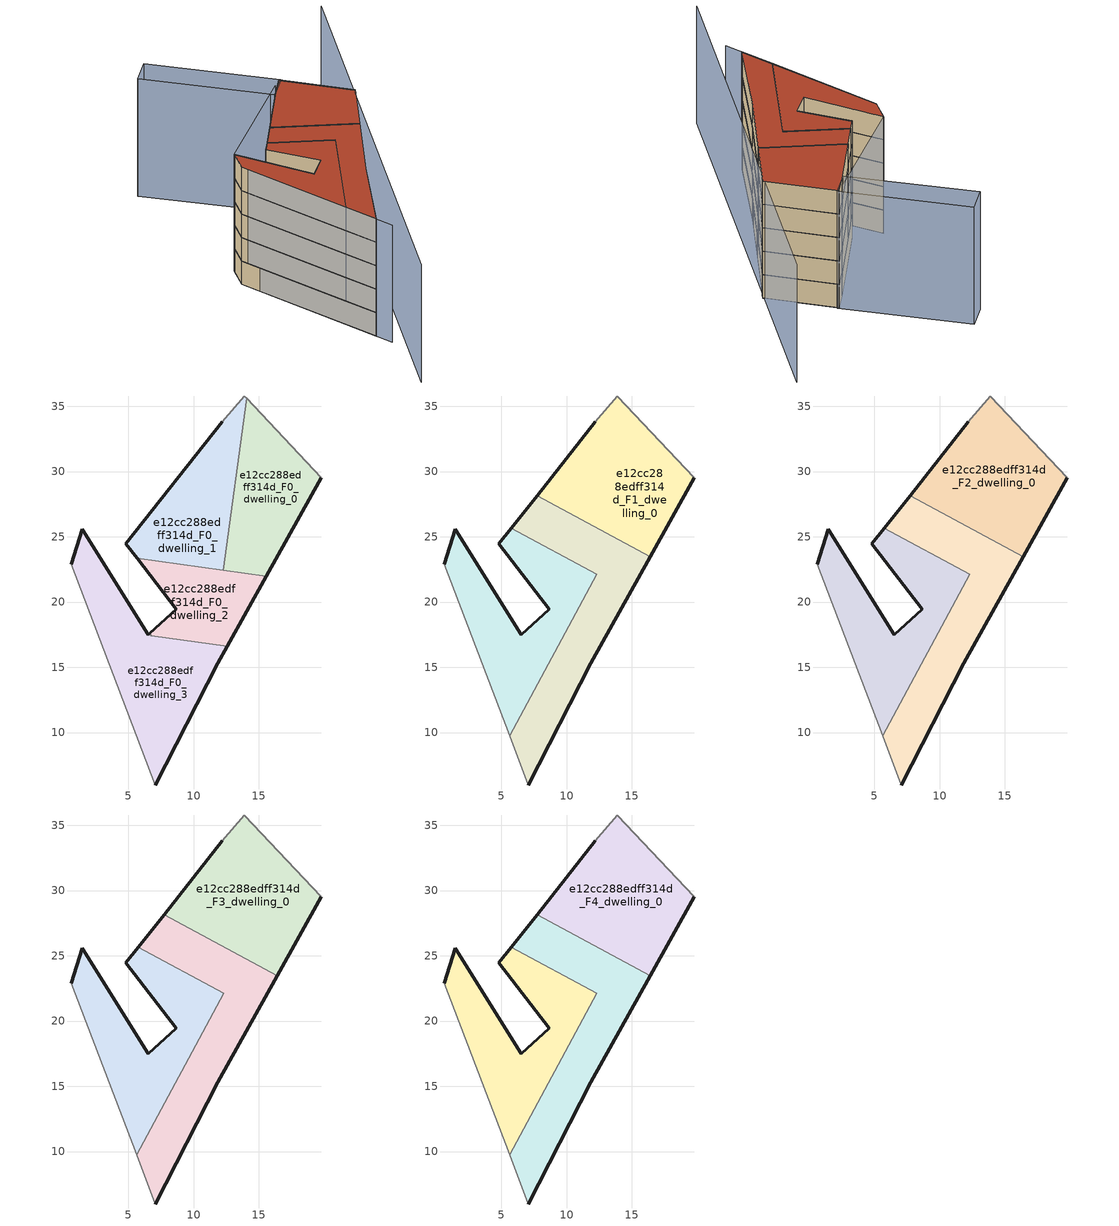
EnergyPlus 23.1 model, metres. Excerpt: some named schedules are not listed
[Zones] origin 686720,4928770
e12cc288edff314d_F0_dwelling_0
 floor ground (EU_floor_Construction): 15.56,21.99 19.77,29.52 14.06,35.6 12.26,22.44 z0
 wall outside (EU_wall_Construction): 19.77,29.52 15.56,21.99 z0:3
 wall adiabatic (EU_wall_Construction): 14.06,35.6 19.77,29.52 z0:3
 wall to e12cc288edff314d_F0_dwelling_2 (EU_wall_Construction): 15.56,21.99 12.26,22.44 z0:3
 wall to e12cc288edff314d_F0_dwelling_1 (EU_wall_Construction): 12.26,22.44 14.06,35.6 z0:3
e12cc288edff314d_F0_dwelling_1
 floor ground (EU_floor_Construction): 12.26,22.44 14.06,35.6 13.89,35.79 12.21,33.82 4.82,24.45 5.68,23.34 z0
 wall outside (EU_wall_Construction): 5.68,23.34 4.82,24.45 12.21,33.82 z0:3
 wall adiabatic (EU_wall_Construction): 12.21,33.82 13.89,35.79 14.06,35.6 z0:3
 wall to e12cc288edff314d_F0_dwelling_2 (EU_wall_Construction): 12.26,22.44 5.68,23.34 z0:3
e12cc288edff314d_F0_dwelling_2
 floor ground (EU_floor_Construction): 12.57,16.63 15.56,21.99 5.68,23.34 8.67,19.44 6.65,17.61 6.78,17.42 z0
 wall outside (EU_wall_Construction): 15.56,21.99 12.57,16.63 / 6.65,17.61 8.67,19.44 5.68,23.34 z0:3
 wall to e12cc288edff314d_F0_dwelling_3 (EU_wall_Construction): 12.57,16.63 6.78,17.42 6.65,17.61 z0:3
e12cc288edff314d_F0_dwelling_3
 floor ground (EU_floor_Construction): 7.06,5.98 11.84,15.32 12.57,16.63 6.78,17.42 6.65,17.61 6.54,17.51 1.46,25.57 0.64,22.9 z0
 wall outside (EU_wall_Construction): 0.64,22.9 1.46,25.57 6.54,17.51 6.65,17.61 / 12.57,16.63 11.84,15.32 7.06,5.98 z0:3
 wall adiabatic (EU_wall_Construction): 7.06,5.98 0.64,22.9 z0:3
e12cc288edff314d_F1_dwelling_0
 floor to e12cc288edff314d_F0_dwelling_0 (EU_floor_Construction): 16.39,23.47 19.77,29.52 14.06,35.6 12.68,25.48 z3
 floor to e12cc288edff314d_F0_dwelling_1 (EU_floor_Construction): 12.68,25.48 14.06,35.6 13.88,35.79 12.21,33.82 7.74,28.15 z3
 wall outside (EU_wall_Construction): 19.77,29.52 16.39,23.47 / 7.74,28.15 12.21,33.82 z3:6
 wall adiabatic (EU_wall_Construction): 12.21,33.82 13.89,35.79 19.77,29.52 z3:6
 wall to e12cc288edff314d_F1_dwelling_2 (EU_wall_Construction): 16.39,23.47 7.74,28.15 z3:6
e12cc288edff314d_F1_dwelling_1
 floor to e12cc288edff314d_F0_dwelling_1 (EU_floor_Construction): 11.54,22.54 5.77,25.65 4.82,24.45 5.68,23.34 z3
 floor to e12cc288edff314d_F0_dwelling_2 (EU_floor_Construction): 9.56,17.04 12.3,22.12 11.54,22.54 5.68,23.34 8.67,19.44 6.65,17.61 6.78,17.42 z3
 floor to e12cc288edff314d_F0_dwelling_3 (EU_floor_Construction): 5.63,9.76 9.56,17.04 6.78,17.42 6.65,17.61 6.54,17.51 1.46,25.57 0.64,22.9 z3
 wall outside (EU_wall_Construction): 0.64,22.9 1.46,25.57 6.54,17.51 8.67,19.44 4.82,24.45 5.77,25.65 z3:6
 wall adiabatic (EU_wall_Construction): 5.63,9.76 0.64,22.9 z3:6
 wall to e12cc288edff314d_F1_dwelling_2 (EU_wall_Construction): 5.77,25.65 12.3,22.12 / 12.31,22.12 5.63,9.76 z3:6
e12cc288edff314d_F1_dwelling_2
 floor to e12cc288edff314d_F0_dwelling_0 (EU_floor_Construction): 15.56,21.99 16.39,23.47 12.68,25.48 12.26,22.44 z3
 floor to e12cc288edff314d_F0_dwelling_1 (EU_floor_Construction): 12.26,22.44 12.68,25.48 7.74,28.15 5.77,25.65 11.54,22.54 z3
 floor to e12cc288edff314d_F0_dwelling_2 (EU_floor_Construction): 12.57,16.63 15.56,21.99 12.26,22.44 12.31,22.12 9.56,17.04 z3; 12.31,22.12 12.26,22.44 11.54,22.54 z3
 floor to e12cc288edff314d_F0_dwelling_3 (EU_floor_Construction): 7.06,5.98 11.84,15.32 12.57,16.63 9.56,17.04 5.63,9.76 z3
 wall outside (EU_wall_Construction): 5.77,25.65 7.74,28.15 / 16.39,23.47 11.84,15.32 7.06,5.98 z3:6
 wall adiabatic (EU_wall_Construction): 7.06,5.98 5.63,9.76 z3:6
e12cc288edff314d_F2_dwelling_0
 floor to e12cc288edff314d_F1_dwelling_0 (EU_floor_Construction): 16.39,23.47 19.77,29.52 13.88,35.79 12.21,33.82 7.74,28.15 z6
 wall outside (EU_wall_Construction): 19.77,29.52 16.39,23.47 / 7.74,28.15 12.21,33.82 z6:9
 wall adiabatic (EU_wall_Construction): 12.21,33.82 13.89,35.79 19.77,29.52 z6:9
 wall to e12cc288edff314d_F2_dwelling_2 (EU_wall_Construction): 16.39,23.47 7.74,28.15 z6:9
e12cc288edff314d_F2_dwelling_1
 floor to e12cc288edff314d_F1_dwelling_1 (EU_floor_Construction): 5.63,9.76 12.3,22.12 5.77,25.65 4.82,24.45 8.67,19.44 6.54,17.51 1.46,25.57 0.64,22.9 z6
 wall outside (EU_wall_Construction): 0.64,22.9 1.46,25.57 6.54,17.51 8.67,19.44 4.82,24.45 5.77,25.65 z6:9
 wall adiabatic (EU_wall_Construction): 5.63,9.76 0.64,22.9 z6:9
 wall to e12cc288edff314d_F2_dwelling_2 (EU_wall_Construction): 5.77,25.65 12.3,22.12 / 12.31,22.12 5.63,9.76 z6:9
e12cc288edff314d_F2_dwelling_2
 floor to e12cc288edff314d_F1_dwelling_2 (EU_floor_Construction): 7.06,5.98 11.84,15.32 16.39,23.47 7.74,28.15 5.77,25.65 12.3,22.12 5.63,9.76 z6
 wall outside (EU_wall_Construction): 5.77,25.65 7.74,28.15 / 16.39,23.47 11.84,15.32 7.06,5.98 z6:9
 wall adiabatic (EU_wall_Construction): 7.06,5.98 5.63,9.76 z6:9
e12cc288edff314d_F3_dwelling_0
 floor to e12cc288edff314d_F2_dwelling_0 (EU_floor_Construction): 16.39,23.47 19.77,29.52 13.88,35.79 12.21,33.82 7.74,28.15 z9
 wall outside (EU_wall_Construction): 19.77,29.52 16.39,23.47 / 7.74,28.15 12.21,33.82 z9:12
 wall adiabatic (EU_wall_Construction): 12.21,33.82 13.89,35.79 19.77,29.52 z9:12
 wall to e12cc288edff314d_F3_dwelling_2 (EU_wall_Construction): 16.39,23.47 7.74,28.15 z9:12
e12cc288edff314d_F3_dwelling_1
 floor to e12cc288edff314d_F2_dwelling_1 (EU_floor_Construction): 5.63,9.76 12.3,22.12 5.77,25.65 4.82,24.45 8.67,19.44 6.54,17.51 1.46,25.57 0.64,22.9 z9
 wall outside (EU_wall_Construction): 0.64,22.9 1.46,25.57 6.54,17.51 8.67,19.44 4.82,24.45 5.77,25.65 z9:12
 wall adiabatic (EU_wall_Construction): 5.63,9.76 0.64,22.9 z9:12
 wall to e12cc288edff314d_F3_dwelling_2 (EU_wall_Construction): 5.77,25.65 12.3,22.12 / 12.31,22.12 5.63,9.76 z9:12
e12cc288edff314d_F3_dwelling_2
 floor to e12cc288edff314d_F2_dwelling_2 (EU_floor_Construction): 7.06,5.98 11.84,15.32 16.39,23.47 7.74,28.15 5.77,25.65 12.3,22.12 5.63,9.76 z9
 wall outside (EU_wall_Construction): 5.77,25.65 7.74,28.15 / 16.39,23.47 11.84,15.32 7.06,5.98 z9:12
 wall adiabatic (EU_wall_Construction): 7.06,5.98 5.63,9.76 z9:12
e12cc288edff314d_F4_dwelling_0
 floor to e12cc288edff314d_F3_dwelling_0 (EU_floor_Construction): 16.39,23.47 19.77,29.52 13.88,35.79 12.21,33.82 7.74,28.15 z12
 wall outside (EU_wall_Construction): 19.77,29.52 16.39,23.47 / 7.74,28.15 12.21,33.82 z12:15
 wall adiabatic (EU_wall_Construction): 12.21,33.82 13.89,35.79 19.77,29.52 z12:15
 wall to e12cc288edff314d_F4_dwelling_2 (EU_wall_Construction): 16.39,23.47 7.74,28.15 z12:15
 roof outside (EU_roof_Construction): 13.89,35.79 19.77,29.52 16.39,23.47 7.74,28.15 12.21,33.82 z15
e12cc288edff314d_F4_dwelling_1
 floor to e12cc288edff314d_F3_dwelling_1 (EU_floor_Construction): 5.63,9.76 12.3,22.12 5.77,25.65 4.82,24.45 8.67,19.44 6.54,17.51 1.46,25.57 0.64,22.9 z12
 wall outside (EU_wall_Construction): 0.64,22.9 1.46,25.57 6.54,17.51 8.67,19.44 4.82,24.45 5.77,25.65 z12:15
 wall adiabatic (EU_wall_Construction): 5.63,9.76 0.64,22.9 z12:15
 wall to e12cc288edff314d_F4_dwelling_2 (EU_wall_Construction): 5.77,25.65 12.3,22.12 / 12.31,22.12 5.63,9.76 z12:15
 roof outside (EU_roof_Construction): 12.31,22.12 5.63,9.76 0.64,22.9 1.46,25.57 6.54,17.51 8.67,19.44 4.82,24.45 5.77,25.65 z15
e12cc288edff314d_F4_dwelling_2
 floor to e12cc288edff314d_F3_dwelling_2 (EU_floor_Construction): 7.06,5.98 11.84,15.32 16.39,23.47 7.74,28.15 5.77,25.65 12.3,22.12 5.63,9.76 z12
 wall outside (EU_wall_Construction): 5.77,25.65 7.74,28.15 / 16.39,23.47 11.84,15.32 7.06,5.98 z12:15
 wall adiabatic (EU_wall_Construction): 7.06,5.98 5.63,9.76 z12:15
 roof outside (EU_roof_Construction): 16.39,23.47 11.84,15.32 7.06,5.98 5.63,9.76 12.31,22.12 5.77,25.65 7.74,28.15 z15
shading: 0.64,22.9 7.83,3.96 / 6,-4.65 26.11,46.04 / 12.96,35 1.46,25.57 / 1.16,44.35 3.45,46.6 / 3.45,46.6 14.14,35.72 / 14.14,35.72 11.86,33.47 / 11.86,33.47 1.16,44.35 z0:15
[Building]
EU S2 Campaign: North Axis=0; Terrain=City; Solar Distribution=FullExterior
[Site:Location]
Bologna: Latitude=44.5; Longitude=11.25; Time Zone=1; Elevation=37
[SizingPeriod:WeatherFileDays]
AnnualSizingPeriod: Begin Month=1; Begin Day of Month=1; End Month=12; End Day of Month=31; Day of Week for Start Day=Monday; Use Weather File Daylight Saving Period=No; Use Weather File Rain and Snow Indicators=No
[MATERIAL]
EU_InternalMass_Material: Roughness=MediumRough; Thickness=0.1; Conductivity=1; Density=1800; Specific Heat=900; Thermal Absorptance=0.9; Solar Absorptance=0.7; Visible Absorptance=0.7
[MATERIAL:NOMASS] Roughness=MediumRough; Thermal Absorptance=0.9; Solar Absorptance=0.7; Visible Absorptance=0.7
Name | Thermal Resistance
EU_wall_NoMass | 0.905828
EU_roof_NoMass | 0.37593
EU_floor_NoMass | 0.67114
[CONSTRUCTION]
EU_wall_Construction: EU_wall_NoMass
EU_roof_Construction: EU_roof_NoMass
EU_floor_Construction: EU_floor_NoMass
EU_InternalMass_Construction: EU_InternalMass_Material
[ZONE] Type=1; Multiplier=1; Ceiling Height=autocalculate; Floor Area=autocalculate; Part of Total Floor Area=Yes
Name | Volume
e12cc288edff314d_F0_dwelling_0 | 169.368
e12cc288edff314d_F1_dwelling_0 | 228.525
e12cc288edff314d_F2_dwelling_0; e12cc288edff314d_F3_dwelling_0; e12cc288edff314d_F4_dwelling_0 | 228.529
e12cc288edff314d_F0_dwelling_1 | 169.345
e12cc288edff314d_F1_dwelling_1 | 228.516
e12cc288edff314d_F2_dwelling_1; e12cc288edff314d_F3_dwelling_1; e12cc288edff314d_F4_dwelling_1 | 228.521
e12cc288edff314d_F0_dwelling_2 | 116.453
e12cc288edff314d_F1_dwelling_2 | 228.508
e12cc288edff314d_F2_dwelling_2; e12cc288edff314d_F3_dwelling_2; e12cc288edff314d_F4_dwelling_2 | 228.517
e12cc288edff314d_F0_dwelling_3 | 230.408
[INTERNALMASS] Construction=EU_InternalMass_Construction
Name | Zone or ZoneList | Surface Area
e12cc288edff314d_F0_dwelling_0_EU_InternalMass | e12cc288edff314d_F0_dwelling_0 | 56.4557
e12cc288edff314d_F0_dwelling_1_EU_InternalMass | e12cc288edff314d_F0_dwelling_1 | 56.4465
e12cc288edff314d_F0_dwelling_2_EU_InternalMass | e12cc288edff314d_F0_dwelling_2 | 38.8175
e12cc288edff314d_F0_dwelling_3_EU_InternalMass | e12cc288edff314d_F0_dwelling_3 | 76.8021
e12cc288edff314d_F1_dwelling_0_EU_InternalMass | e12cc288edff314d_F1_dwelling_0 | 76.1778
e12cc288edff314d_F1_dwelling_1_EU_InternalMass | e12cc288edff314d_F1_dwelling_1 | 76.1745
e12cc288edff314d_F1_dwelling_2_EU_InternalMass | e12cc288edff314d_F1_dwelling_2 | 76.1722
e12cc288edff314d_F2_dwelling_0_EU_InternalMass | e12cc288edff314d_F2_dwelling_0 | 76.1778
e12cc288edff314d_F2_dwelling_1_EU_InternalMass | e12cc288edff314d_F2_dwelling_1 | 76.1745
e12cc288edff314d_F2_dwelling_2_EU_InternalMass | e12cc288edff314d_F2_dwelling_2 | 76.1722
e12cc288edff314d_F3_dwelling_0_EU_InternalMass | e12cc288edff314d_F3_dwelling_0 | 76.1778
e12cc288edff314d_F3_dwelling_1_EU_InternalMass | e12cc288edff314d_F3_dwelling_1 | 76.1745
e12cc288edff314d_F3_dwelling_2_EU_InternalMass | e12cc288edff314d_F3_dwelling_2 | 76.1722
e12cc288edff314d_F4_dwelling_0_EU_InternalMass | e12cc288edff314d_F4_dwelling_0 | 76.1778
e12cc288edff314d_F4_dwelling_1_EU_InternalMass | e12cc288edff314d_F4_dwelling_1 | 76.1745
e12cc288edff314d_F4_dwelling_2_EU_InternalMass | e12cc288edff314d_F4_dwelling_2 | 76.1722
[OTHEREQUIPMENT] Fuel Type=Electricity; Design Level Calculation Method=Watts/Area; Power per Zone Floor Area=1; Fraction Latent=0; Fraction Radiant=0; Fraction Lost=0; Carbon Dioxide Generation Rate=0; EndUse Subcategory=EU_Step8_InternalGains
Name | Zone or ZoneList or Space or SpaceList | Schedule
EU_Step8_InternalGain_e12cc288edff314d_F0_dwelling_0_f000 | e12cc288edff314d_F0_dwelling_0 | EU_Step8_GainSchedule_e12cc288edff314d_F0_dwelling_0_f000
EU_Step8_InternalGain_e12cc288edff314d_F0_dwelling_1_f000 | e12cc288edff314d_F0_dwelling_1 | EU_Step8_GainSchedule_e12cc288edff314d_F0_dwelling_1_f000
EU_Step8_InternalGain_e12cc288edff314d_F0_dwelling_2_f000 | e12cc288edff314d_F0_dwelling_2 | EU_Step8_GainSchedule_e12cc288edff314d_F0_dwelling_2_f000
EU_Step8_InternalGain_e12cc288edff314d_F0_dwelling_3_f000 | e12cc288edff314d_F0_dwelling_3 | EU_Step8_GainSchedule_e12cc288edff314d_F0_dwelling_3_f000
EU_Step8_InternalGain_e12cc288edff314d_F1_dwelling_0_f000 | e12cc288edff314d_F1_dwelling_0 | EU_Step8_GainSchedule_e12cc288edff314d_F1_dwelling_0_f000
EU_Step8_InternalGain_e12cc288edff314d_F1_dwelling_1_f000 | e12cc288edff314d_F1_dwelling_1 | EU_Step8_GainSchedule_e12cc288edff314d_F1_dwelling_1_f000
EU_Step8_InternalGain_e12cc288edff314d_F1_dwelling_2_f000 | e12cc288edff314d_F1_dwelling_2 | EU_Step8_GainSchedule_e12cc288edff314d_F1_dwelling_2_f000
EU_Step8_InternalGain_e12cc288edff314d_F2_dwelling_0_f000 | e12cc288edff314d_F2_dwelling_0 | EU_Step8_GainSchedule_e12cc288edff314d_F2_dwelling_0_f000
EU_Step8_InternalGain_e12cc288edff314d_F2_dwelling_1_f000 | e12cc288edff314d_F2_dwelling_1 | EU_Step8_GainSchedule_e12cc288edff314d_F2_dwelling_1_f000
EU_Step8_InternalGain_e12cc288edff314d_F2_dwelling_2_f000 | e12cc288edff314d_F2_dwelling_2 | EU_Step8_GainSchedule_e12cc288edff314d_F2_dwelling_2_f000
EU_Step8_InternalGain_e12cc288edff314d_F3_dwelling_0_f000 | e12cc288edff314d_F3_dwelling_0 | EU_Step8_GainSchedule_e12cc288edff314d_F3_dwelling_0_f000
EU_Step8_InternalGain_e12cc288edff314d_F3_dwelling_1_f000 | e12cc288edff314d_F3_dwelling_1 | EU_Step8_GainSchedule_e12cc288edff314d_F3_dwelling_1_f000
EU_Step8_InternalGain_e12cc288edff314d_F3_dwelling_2_f000 | e12cc288edff314d_F3_dwelling_2 | EU_Step8_GainSchedule_e12cc288edff314d_F3_dwelling_2_f000
EU_Step8_InternalGain_e12cc288edff314d_F4_dwelling_0_f000 | e12cc288edff314d_F4_dwelling_0 | EU_Step8_GainSchedule_e12cc288edff314d_F4_dwelling_0_f000
EU_Step8_InternalGain_e12cc288edff314d_F4_dwelling_1_f000 | e12cc288edff314d_F4_dwelling_1 | EU_Step8_GainSchedule_e12cc288edff314d_F4_dwelling_1_f000
EU_Step8_InternalGain_e12cc288edff314d_F4_dwelling_2_f000 | e12cc288edff314d_F4_dwelling_2 | EU_Step8_GainSchedule_e12cc288edff314d_F4_dwelling_2_f000
[ZONEVENTILATION:DESIGNFLOWRATE] Schedule=EU_AlwaysOn; Design Flow Rate Calculation Method=AirChanges/Hour; Air Changes per Hour=0.73129; Ventilation Type=Natural; Fan Pressure Rise=0; Fan Total Efficiency=1; Constant Term Coefficient=1; Temperature Term Coefficient=0; Velocity Term Coefficient=0; Velocity Squared Term Coefficient=0; Minimum Indoor Temperature=-100; Maximum Indoor Temperature=100; Delta Temperature=-100; Minimum Outdoor Temperature=-100; Maximum Outdoor Temperature=100; Maximum Wind Speed=40
Name | Zone or ZoneList or Space or SpaceList
EU_ConstantAir_e12cc288edff314d_F0_dwelling_0 | e12cc288edff314d_F0_dwelling_0
EU_ConstantAir_e12cc288edff314d_F0_dwelling_1 | e12cc288edff314d_F0_dwelling_1
EU_ConstantAir_e12cc288edff314d_F0_dwelling_2 | e12cc288edff314d_F0_dwelling_2
EU_ConstantAir_e12cc288edff314d_F0_dwelling_3 | e12cc288edff314d_F0_dwelling_3
EU_ConstantAir_e12cc288edff314d_F1_dwelling_0 | e12cc288edff314d_F1_dwelling_0
EU_ConstantAir_e12cc288edff314d_F1_dwelling_1 | e12cc288edff314d_F1_dwelling_1
EU_ConstantAir_e12cc288edff314d_F1_dwelling_2 | e12cc288edff314d_F1_dwelling_2
EU_ConstantAir_e12cc288edff314d_F2_dwelling_0 | e12cc288edff314d_F2_dwelling_0
EU_ConstantAir_e12cc288edff314d_F2_dwelling_1 | e12cc288edff314d_F2_dwelling_1
EU_ConstantAir_e12cc288edff314d_F2_dwelling_2 | e12cc288edff314d_F2_dwelling_2
EU_ConstantAir_e12cc288edff314d_F3_dwelling_0 | e12cc288edff314d_F3_dwelling_0
EU_ConstantAir_e12cc288edff314d_F3_dwelling_1 | e12cc288edff314d_F3_dwelling_1
EU_ConstantAir_e12cc288edff314d_F3_dwelling_2 | e12cc288edff314d_F3_dwelling_2
EU_ConstantAir_e12cc288edff314d_F4_dwelling_0 | e12cc288edff314d_F4_dwelling_0
EU_ConstantAir_e12cc288edff314d_F4_dwelling_1 | e12cc288edff314d_F4_dwelling_1
EU_ConstantAir_e12cc288edff314d_F4_dwelling_2 | e12cc288edff314d_F4_dwelling_2
[HVACTEMPLATE:THERMOSTAT] Constant Heating Setpoint=20; Constant Cooling Setpoint=50
EU_HeatOnly_e12cc288edff314d_F0_dwelling_0; EU_HeatOnly_e12cc288edff314d_F0_dwelling_1; EU_HeatOnly_e12cc288edff314d_F0_dwelling_2; EU_HeatOnly_e12cc288edff314d_F0_dwelling_3; EU_HeatOnly_e12cc288edff314d_F1_dwelling_0; EU_HeatOnly_e12cc288edff314d_F1_dwelling_1; EU_HeatOnly_e12cc288edff314d_F1_dwelling_2; EU_HeatOnly_e12cc288edff314d_F2_dwelling_0; EU_HeatOnly_e12cc288edff314d_F2_dwelling_1; EU_HeatOnly_e12cc288edff314d_F2_dwelling_2; EU_HeatOnly_e12cc288edff314d_F3_dwelling_0; EU_HeatOnly_e12cc288edff314d_F3_dwelling_1; EU_HeatOnly_e12cc288edff314d_F3_dwelling_2; EU_HeatOnly_e12cc288edff314d_F4_dwelling_0; EU_HeatOnly_e12cc288edff314d_F4_dwelling_1; EU_HeatOnly_e12cc288edff314d_F4_dwelling_2
[HVACTEMPLATE:ZONE:IDEALLOADSAIRSYSTEM] System Availability Schedule=EU_AlwaysOn; Maximum Heating Supply Air Temperature=50; Minimum Cooling Supply Air Temperature=13; Maximum Heating Supply Air Humidity Ratio=0.0156; Minimum Cooling Supply Air Humidity Ratio=0.0077; Heating Limit=NoLimit; Cooling Limit=NoLimit; Heating Availability Schedule=EU_AlwaysOn; Cooling Availability Schedule=EU_CoolingOff; Dehumidification Control Type=ConstantSensibleHeatRatio; Cooling Sensible Heat Ratio=0.7; Dehumidification Setpoint=60; Humidification Control Type=None; Humidification Setpoint=30; Outdoor Air Method=None; Outdoor Air Flow Rate per Person=0.00944; Outdoor Air Flow Rate per Zone Floor Area=0; Outdoor Air Flow Rate per Zone=0; Demand Controlled Ventilation Type=None; Outdoor Air Economizer Type=NoEconomizer; Heat Recovery Type=None; Sensible Heat Recovery Effectiveness=0.7; Latent Heat Recovery Effectiveness=0.65
Name | Template Thermostat
e12cc288edff314d_F0_dwelling_0 | EU_HeatOnly_e12cc288edff314d_F0_dwelling_0
e12cc288edff314d_F0_dwelling_1 | EU_HeatOnly_e12cc288edff314d_F0_dwelling_1
e12cc288edff314d_F0_dwelling_2 | EU_HeatOnly_e12cc288edff314d_F0_dwelling_2
e12cc288edff314d_F0_dwelling_3 | EU_HeatOnly_e12cc288edff314d_F0_dwelling_3
e12cc288edff314d_F1_dwelling_0 | EU_HeatOnly_e12cc288edff314d_F1_dwelling_0
e12cc288edff314d_F1_dwelling_1 | EU_HeatOnly_e12cc288edff314d_F1_dwelling_1
e12cc288edff314d_F1_dwelling_2 | EU_HeatOnly_e12cc288edff314d_F1_dwelling_2
e12cc288edff314d_F2_dwelling_0 | EU_HeatOnly_e12cc288edff314d_F2_dwelling_0
e12cc288edff314d_F2_dwelling_1 | EU_HeatOnly_e12cc288edff314d_F2_dwelling_1
e12cc288edff314d_F2_dwelling_2 | EU_HeatOnly_e12cc288edff314d_F2_dwelling_2
